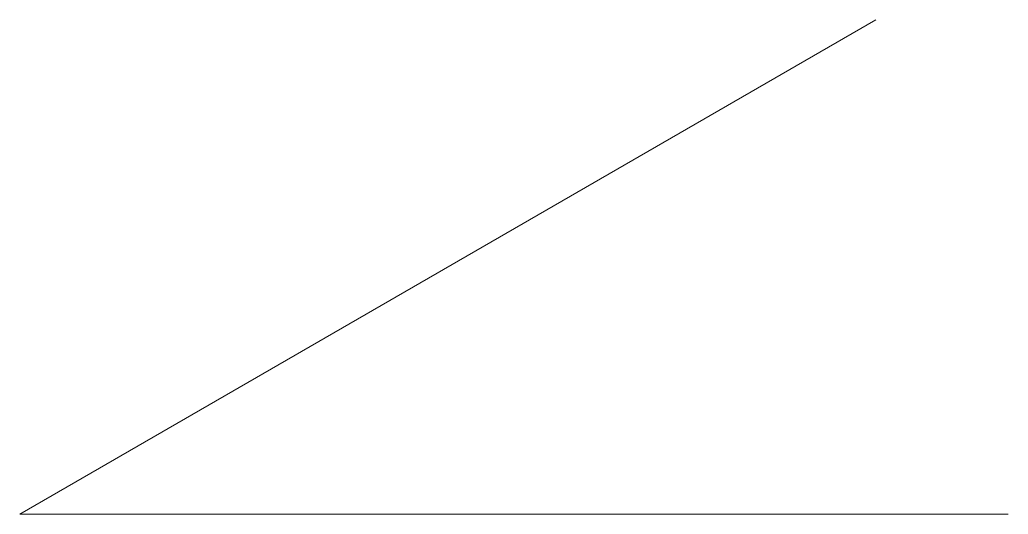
# Model space of a CAD drawing. Extents: x 3 to 20, y 3 to 11.5.
import ezdxf

# ---------------------------------------------------------------- set-up
doc = ezdxf.new("R2010")
doc.units = 0
doc.layers.get('0').update_dxf_attribs({"linetype": 'CONTINUOUS', "lineweight": 0})

msp = doc.modelspace()

# ---------------------------------------------------------------- linework, layer by layer
for p, q in [((3, 3), (17.722, 11.5)), ((20, 3), (3, 3))]:
    msp.add_line(p, q)

doc.saveas('drawing.dxf')
